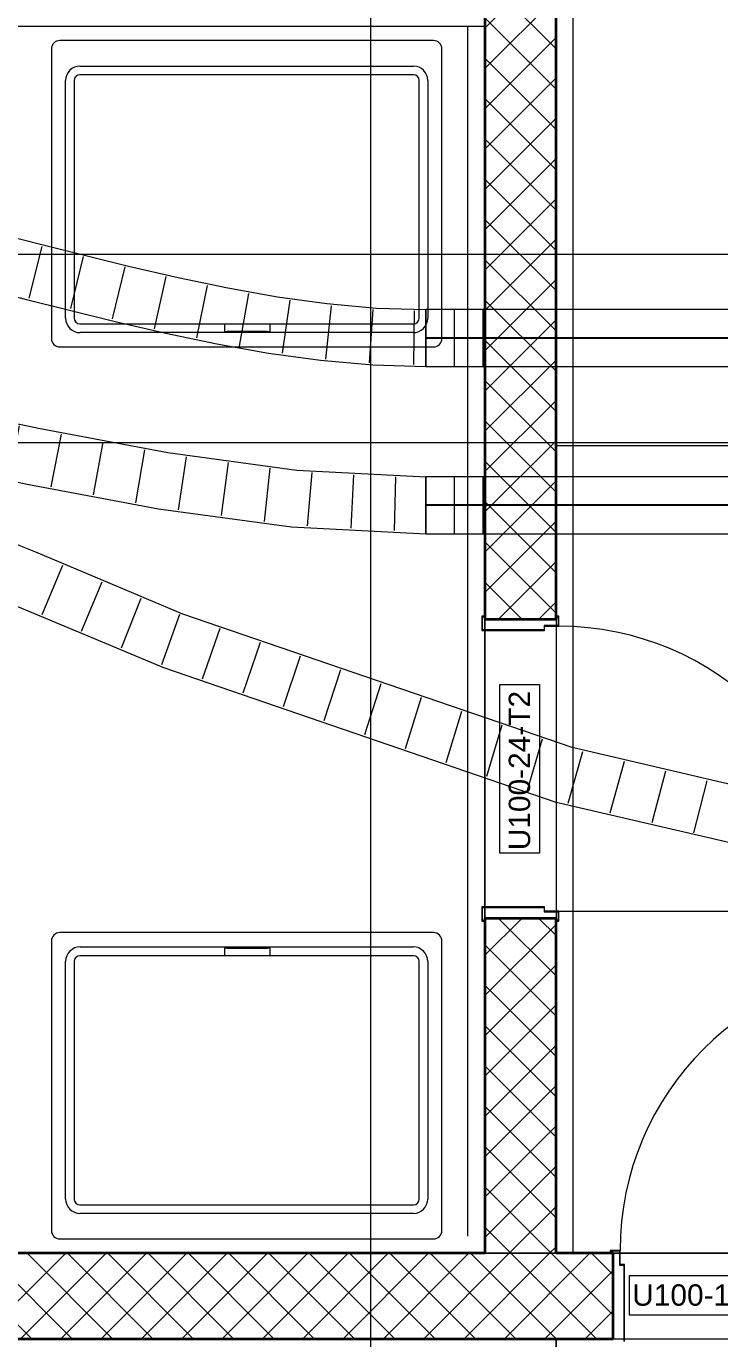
# Model space of a CAD drawing. Extents: x -1907 to 937, y -179 to 966.
# Drawn here: x -369.8 to -321.2, y 218.7 to 310.8 of the extents above; entities that cross this region are included whole.
import ezdxf
from ezdxf.lldxf.tags import DXFTag

# ---------------------------------------------------------------- set-up
doc = ezdxf.new("R2010")
doc.units = 0
doc.layers.get('0').update_dxf_attribs({"lineweight": 13})
for name, color, linetype, lineweight in [('A-DETL-____-HDLN', 7, '_Verdeckte Linien_', 9), ('A-DOOR-____-IDEN', 7, 'Continuous', 5), ('A-DOOR-____-OTLN', 7, 'Continuous', 9), ('A-DOOR-FRAM-MCUT', 7, 'Continuous', 9), ('A-DOOR-OPNG-OTLN', 7, 'Continuous', 9), ('A-FLOR-____-OTLN', 7, 'Continuous', 9), ('A-FLOR-____-OVHD', 7, 'Strichpunkt - Fein', 9), ('A-WALL-____-MCUT', 7, 'Continuous', 35), ('A-WALL-____-PATT', 7, 'Continuous', 35), ('C-PRKG-____-OTLN', 7, 'Continuous', 9), ('Q-SPCQ-____-OTLN', 7, 'Continuous', 9), ('S-GRID-____-OTLN', 7, 'Continuous', 5)]:
    doc.layers.add(name, color=color, linetype=linetype, lineweight=lineweight)
doc.layers.add('EL01_WAN_Röhre Boden', color=7, linetype='Continuous', lineweight=13, true_color=0xff6666)
doc.styles.get("Standard").update_dxf_attribs({"font": 'arial.ttf'})
tags = doc.linetypes.add('_Rasterlinie_', pattern=[0.375, 0.2, -0.05, 0.075, -0.05]).pattern_tags.tags
tags[10:11] = [DXFTag(74, 4), DXFTag(75, 0), DXFTag(340, '0'), DXFTag(46, 1.0), DXFTag(50, 0.0), DXFTag(44, 0.0), DXFTag(45, 0.0)]
tags[8:9] = [DXFTag(74, 4), DXFTag(75, 0), DXFTag(340, '0'), DXFTag(46, 1.0), DXFTag(50, 0.0), DXFTag(44, 0.0), DXFTag(45, 0.0)]
tags[6:7] = [DXFTag(74, 4), DXFTag(75, 0), DXFTag(340, '0'), DXFTag(46, 1.0), DXFTag(50, 0.0), DXFTag(44, 0.0), DXFTag(45, 0.0)]
tags[4:5] = [DXFTag(74, 4), DXFTag(75, 0), DXFTag(340, '0'), DXFTag(46, 1.0), DXFTag(50, 0.0), DXFTag(44, 0.0), DXFTag(45, 0.0)]
tags = doc.linetypes.add('_Verdeckte Linien_', pattern=[0.15, 0.1, -0.05]).pattern_tags.tags
tags[6:7] = [DXFTag(74, 4), DXFTag(75, 0), DXFTag(340, '0'), DXFTag(46, 1.0), DXFTag(50, 0.0), DXFTag(44, 0.0), DXFTag(45, 0.0)]
tags[4:5] = [DXFTag(74, 4), DXFTag(75, 0), DXFTag(340, '0'), DXFTag(46, 1.0), DXFTag(50, 0.0), DXFTag(44, 0.0), DXFTag(45, 0.0)]
tags = doc.linetypes.add('ACAD_ISO03W100', pattern=[30, 12, -18]).pattern_tags.tags
tags[6:7] = [DXFTag(74, 4), DXFTag(75, 0), DXFTag(340, '0'), DXFTag(46, 0.0), DXFTag(50, 0.0), DXFTag(44, 0.0), DXFTag(45, 0.0)]
tags[4:5] = [DXFTag(74, 4), DXFTag(75, 0), DXFTag(340, '0'), DXFTag(46, 0.0), DXFTag(50, 0.0), DXFTag(44, 0.0), DXFTag(45, 0.0)]
tags = doc.linetypes.add('Grundrissdarstellung Sturz', pattern=[0.25, 0.15, -0.05, 0, -0.05]).pattern_tags.tags
tags[10:11] = [DXFTag(74, 4), DXFTag(75, 0), DXFTag(340, '0'), DXFTag(46, 1.0), DXFTag(50, 0.0), DXFTag(44, 0.0), DXFTag(45, 0.0)]
tags[8:9] = [DXFTag(74, 4), DXFTag(75, 0), DXFTag(340, '0'), DXFTag(46, 1.0), DXFTag(50, 0.0), DXFTag(44, 0.0), DXFTag(45, 0.0)]
tags[6:7] = [DXFTag(74, 4), DXFTag(75, 0), DXFTag(340, '0'), DXFTag(46, 1.0), DXFTag(50, 0.0), DXFTag(44, 0.0), DXFTag(45, 0.0)]
tags[4:5] = [DXFTag(74, 4), DXFTag(75, 0), DXFTag(340, '0'), DXFTag(46, 1.0), DXFTag(50, 0.0), DXFTag(44, 0.0), DXFTag(45, 0.0)]
tags = doc.linetypes.add('Strichpunkt - Fein', pattern=[0.2, 0.1, -0.05, 0, -0.05]).pattern_tags.tags
tags[10:11] = [DXFTag(74, 4), DXFTag(75, 0), DXFTag(340, '0'), DXFTag(46, 1.0), DXFTag(50, 0.0), DXFTag(44, 0.0), DXFTag(45, 0.0)]
tags[8:9] = [DXFTag(74, 4), DXFTag(75, 0), DXFTag(340, '0'), DXFTag(46, 1.0), DXFTag(50, 0.0), DXFTag(44, 0.0), DXFTag(45, 0.0)]
tags[6:7] = [DXFTag(74, 4), DXFTag(75, 0), DXFTag(340, '0'), DXFTag(46, 1.0), DXFTag(50, 0.0), DXFTag(44, 0.0), DXFTag(45, 0.0)]
tags[4:5] = [DXFTag(74, 4), DXFTag(75, 0), DXFTag(340, '0'), DXFTag(46, 1.0), DXFTag(50, 0.0), DXFTag(44, 0.0), DXFTag(45, 0.0)]
tags = doc.linetypes.add('STRICHPUNKT2', pattern=[12.7, 6.35, -3.175, 0, -3.175]).pattern_tags.tags
tags[10:11] = [DXFTag(74, 4), DXFTag(75, 0), DXFTag(340, '0'), DXFTag(46, 0.0), DXFTag(50, 0.0), DXFTag(44, 0.0), DXFTag(45, 0.0)]
tags[8:9] = [DXFTag(74, 4), DXFTag(75, 0), DXFTag(340, '0'), DXFTag(46, 0.0), DXFTag(50, 0.0), DXFTag(44, 0.0), DXFTag(45, 0.0)]
tags[6:7] = [DXFTag(74, 4), DXFTag(75, 0), DXFTag(340, '0'), DXFTag(46, 0.0), DXFTag(50, 0.0), DXFTag(44, 0.0), DXFTag(45, 0.0)]
tags[4:5] = [DXFTag(74, 4), DXFTag(75, 0), DXFTag(340, '0'), DXFTag(46, 0.0), DXFTag(50, 0.0), DXFTag(44, 0.0), DXFTag(45, 0.0)]

# ---------------------------------------------------------------- blocks, each defined once
blk = doc.blocks.new('Referenz-A0UJ2810XE', base_point=(-1920.131, -159.413))
at = {"layer": 'A-DETL-____-HDLN', "color": 0, "linetype": '_Verdeckte Linien_', "ltscale": 0.13}
blk.add_line((-537.761, 294.75), (-312.661, 294.75), dxfattribs=at)
at = {"layer": 'A-DOOR-____-IDEN', "color": 0, "linetype": 'Continuous', "ltscale": 0.13}
for p, q in [((-336.598, 252.729), (-336.598, 264.569)), ((-336.598, 264.569), (-333.818, 264.569)), ((-333.818, 264.569), (-333.818, 252.729)), ((-333.818, 252.729), (-336.598, 252.729)), ((-327.518, 223.086), (-315.678, 223.086)), ((-327.518, 220.306), (-327.518, 223.086)), ((-315.678, 220.306), (-327.518, 220.306))]:
    blk.add_line(p, q, dxfattribs=at)
at = {"layer": 'A-DOOR-____-OTLN', "color": 0, "linetype": 'Grundrissdarstellung Sturz', "ltscale": 0.13}
for p, q in [((-337.661, 269.15), (-337.661, 248.15)), ((-332.661, 269.15), (-332.661, 248.15)), ((-328.661, 224.65), (-307.661, 224.65))]:
    blk.add_line(p, q, dxfattribs=at)
at = {"layer": 'A-DOOR-FRAM-MCUT', "color": 0, "linetype": 'Continuous', "ltscale": 0.13}
for p, q in [((-337.661, 269.35), (-337.861, 269.35)), ((-337.861, 269.35), (-337.861, 268.35)), ((-337.821, 268.39), (-337.821, 269.31)), ((-337.821, 269.31), (-337.661, 269.31)), ((-332.461, 269.35), (-332.661, 269.35)), ((-332.661, 269.31), (-332.501, 269.31)), ((-332.501, 269.31), (-332.501, 268.69)), ((-332.461, 268.65), (-332.461, 269.35)), ((-337.861, 268.35), (-333.461, 268.35)), ((-333.501, 268.39), (-337.821, 268.39)), ((-332.501, 268.69), (-333.501, 268.69)), ((-333.501, 268.69), (-333.501, 268.39)), ((-333.461, 268.35), (-333.461, 268.65)), ((-333.461, 268.65), (-332.461, 268.65)), ((-333.461, 248.95), (-337.861, 248.95)), ((-337.861, 248.95), (-337.861, 247.95)), ((-337.821, 247.99), (-337.821, 248.91)), ((-337.821, 248.91), (-333.501, 248.91)), ((-333.501, 248.91), (-333.501, 248.61)), ((-333.461, 248.65), (-333.461, 248.95)), ((-337.861, 247.95), (-337.661, 247.95)), ((-337.661, 247.99), (-337.821, 247.99)), ((-333.501, 248.61), (-332.501, 248.61)), ((-332.461, 248.65), (-333.461, 248.65)), ((-332.501, 247.99), (-332.661, 247.99)), ((-332.661, 247.95), (-332.461, 247.95)), ((-332.501, 248.61), (-332.501, 247.99)), ((-332.461, 247.95), (-332.461, 248.65)), ((-328.161, 224.85), (-328.861, 224.85)), ((-328.861, 224.85), (-328.861, 224.65)), ((-328.821, 224.65), (-328.821, 224.81)), ((-328.821, 224.81), (-328.201, 224.81)), ((-328.201, 224.81), (-328.201, 223.81)), ((-328.161, 223.85), (-328.161, 224.85)), ((-328.201, 223.81), (-327.901, 223.81)), ((-327.861, 223.85), (-328.161, 223.85)), ((-327.901, 223.81), (-327.901, 218.49)), ((-327.861, 218.45), (-327.861, 223.85))]:
    blk.add_line(p, q, dxfattribs=at)
at = {"layer": 'A-DOOR-OPNG-OTLN', "color": 0, "linetype": 'Continuous', "ltscale": 0.13}
blk.add_line((-332.461, 248.65), (-312.461, 248.65), dxfattribs=at)
for centre, major_axis in [((-332.461, 248.65), (20, 0)), ((-308.161, 224.85), (0, 20))]:
    blk.add_ellipse(centre, major_axis=major_axis, ratio=1, start_param=0, end_param=1.570796, dxfattribs=at)
at = {"layer": 'A-FLOR-____-OTLN', "color": 0, "linetype": 'Continuous', "ltscale": 0.13}
for p, q in [((-306.661, 281.3), (-332.661, 281.3)), ((-337.661, 268.39), (-337.661, 269.15)), ((-332.661, 269.15), (-332.661, 268.69)), ((-337.661, 248.948), (-337.661, 268.352)), ((-332.661, 268.65), (-332.661, 248.65)), ((-337.661, 248.15), (-337.661, 248.91)), ((-332.661, 248.61), (-332.661, 248.15)), ((-328.661, 224.65), (-328.201, 224.65)), ((-328.161, 224.65), (-308.161, 224.65))]:
    blk.add_line(p, q, dxfattribs=at)
at = {"layer": 'A-FLOR-____-OVHD', "color": 0, "linetype": 'Strichpunkt - Fein', "ltscale": 0.13}
for p, q in [((-331.461, 224.65), (-331.461, 555.55)), ((-338.861, 310.75), (-338.861, 225.85)), ((-33.561, 224.65), (-797.461, 224.65))]:
    blk.add_line(p, q, dxfattribs=at)
at = {"layer": 'A-WALL-____-MCUT', "color": 0, "linetype": 'Continuous', "ltscale": 0.35}
for p, q in [((-332.661, 269.15), (-332.661, 407.75)), ((-337.661, 314.75), (-337.661, 269.15)), ((-337.661, 269.15), (-332.661, 269.15)), ((-332.661, 248.15), (-337.661, 248.15)), ((-337.661, 248.15), (-337.661, 224.65)), ((-332.661, 224.65), (-332.661, 248.15)), ((-337.661, 224.65), (-456.761, 224.65)), ((-328.661, 224.65), (-332.661, 224.65)), ((-328.661, 218.65), (-328.661, 224.65)), ((-456.761, 218.65), (-328.661, 218.65))]:
    blk.add_line(p, q, dxfattribs=at)
at = {"layer": 'A-WALL-____-MCUT', "color": 0, "linetype": 'Continuous', "lineweight": 9, "ltscale": 0.13}
for p, q in [((-510.761, 310.75), (-337.661, 310.75)), ((-337.661, 224.65), (-332.661, 224.65))]:
    blk.add_line(p, q, dxfattribs=at)
at = {"layer": 'A-WALL-____-PATT', "color": 0, "linetype": 'Continuous', "lineweight": 9, "ltscale": 0.13}
for p, q in [((-337.661, 310.609), (-333.521, 314.75)), ((-332.661, 309.166), (-337.661, 314.166)), ((-337.661, 307.781), (-332.661, 312.781)), ((-332.661, 306.338), (-337.661, 311.338)), ((-337.661, 304.953), (-332.661, 309.953)), ((-332.661, 303.51), (-337.661, 308.51)), ((-337.661, 302.124), (-332.661, 307.124)), ((-332.661, 300.681), (-337.661, 305.681)), ((-337.661, 299.296), (-332.661, 304.296)), ((-332.661, 297.853), (-337.661, 302.853)), ((-337.661, 296.467), (-332.661, 301.467)), ((-332.661, 295.024), (-337.661, 300.024)), ((-337.661, 293.639), (-332.661, 298.639)), ((-332.661, 292.196), (-337.661, 297.196)), ((-337.661, 290.81), (-332.661, 295.81)), ((-332.661, 289.367), (-337.661, 294.367)), ((-337.661, 287.982), (-332.661, 292.982)), ((-332.661, 286.539), (-337.661, 291.539)), ((-337.661, 285.154), (-332.661, 290.154)), ((-332.661, 283.711), (-337.661, 288.711)), ((-337.661, 282.325), (-332.661, 287.325)), ((-332.661, 280.882), (-337.661, 285.882)), ((-337.661, 279.497), (-332.661, 284.497)), ((-332.661, 278.054), (-337.661, 283.054)), ((-337.661, 276.668), (-332.661, 281.668)), ((-332.661, 275.225), (-337.661, 280.225)), ((-337.661, 273.84), (-332.661, 278.84)), ((-332.661, 272.397), (-337.661, 277.397)), ((-337.661, 271.011), (-332.661, 276.011)), ((-332.661, 269.568), (-337.661, 274.568)), ((-336.694, 269.15), (-332.661, 273.183)), ((-335.071, 269.15), (-337.661, 271.74)), ((-333.866, 269.15), (-332.661, 270.355)), ((-337.661, 245.556), (-335.067, 248.15)), ((-332.661, 244.113), (-336.699, 248.15)), ((-332.661, 246.941), (-333.87, 248.15)), ((-337.661, 242.727), (-332.661, 247.727)), ((-332.661, 241.284), (-337.661, 246.284)), ((-337.661, 239.899), (-332.661, 244.899)), ((-332.661, 238.456), (-337.661, 243.456)), ((-337.661, 237.07), (-332.661, 242.07)), ((-332.661, 235.627), (-337.661, 240.627)), ((-337.661, 234.242), (-332.661, 239.242)), ((-332.661, 232.799), (-337.661, 237.799)), ((-337.661, 231.413), (-332.661, 236.413)), ((-332.661, 229.971), (-337.661, 234.971)), ((-337.661, 228.585), (-332.661, 233.585)), ((-332.661, 227.142), (-337.661, 232.142)), ((-337.661, 225.757), (-332.661, 230.757)), ((-332.998, 224.65), (-337.661, 229.314)), ((-335.939, 224.65), (-332.661, 227.928)), ((-335.826, 224.65), (-337.661, 226.485)), ((-333.111, 224.65), (-332.661, 225.1)), ((-369.427, 218.653), (-375.424, 224.65)), ((-373.049, 218.653), (-367.052, 224.65)), ((-366.599, 218.653), (-372.596, 224.65)), ((-370.221, 218.653), (-364.224, 224.65)), ((-363.77, 218.653), (-369.767, 224.65)), ((-367.392, 218.653), (-361.395, 224.65)), ((-360.942, 218.653), (-366.939, 224.65)), ((-364.564, 218.653), (-358.567, 224.65)), ((-358.114, 218.653), (-364.11, 224.65)), ((-361.735, 218.653), (-355.738, 224.65)), ((-355.285, 218.653), (-361.282, 224.65)), ((-358.907, 218.653), (-352.91, 224.65)), ((-352.457, 218.654), (-358.454, 224.65)), ((-356.078, 218.653), (-350.082, 224.65)), ((-349.629, 218.654), (-355.625, 224.65)), ((-353.25, 218.653), (-347.253, 224.65)), ((-346.8, 218.654), (-352.797, 224.65)), ((-350.421, 218.654), (-344.425, 224.65)), ((-343.972, 218.654), (-349.968, 224.65)), ((-347.593, 218.654), (-341.596, 224.65)), ((-341.144, 218.654), (-347.14, 224.65)), ((-344.764, 218.654), (-338.768, 224.65)), ((-338.315, 218.654), (-344.311, 224.65)), ((-341.936, 218.654), (-335.939, 224.65)), ((-335.487, 218.654), (-341.483, 224.65)), ((-339.107, 218.654), (-333.111, 224.65)), ((-332.659, 218.654), (-338.655, 224.65)), ((-336.279, 218.654), (-330.283, 224.65)), ((-329.83, 218.654), (-335.826, 224.65)), ((-328.661, 220.314), (-332.998, 224.65)), ((-328.661, 223.142), (-330.169, 224.65)), ((-333.45, 218.654), (-328.661, 223.443)), ((-330.622, 218.654), (-328.661, 220.614))]:
    blk.add_line(p, q, dxfattribs=at)
at = {"layer": 'C-PRKG-____-OTLN', "color": 0, "linetype": 'Continuous', "ltscale": 0.13}
for p, q in [((-332.661, 118.673), (-332.661, 218.65)), ((-332.661, 118.673), (-332.661, 218.65)), ((-332.661, 218.65), (-332.661, 118.673))]:
    blk.add_line(p, q, dxfattribs=at)
at = {"layer": 'Q-SPCQ-____-OTLN', "color": 0, "linetype": 'Continuous', "ltscale": 0.13}
for p, q in [((-341.261, 309.75), (-367.461, 309.75)), ((-368.061, 309.15), (-368.061, 288.85)), ((-340.661, 288.85), (-340.661, 309.15)), ((-366.061, 307.95), (-342.661, 307.95)), ((-367.061, 290.27), (-367.061, 306.95)), ((-366.461, 306.95), (-366.461, 290.27)), ((-342.661, 307.35), (-366.061, 307.35)), ((-342.261, 290.27), (-342.261, 306.95)), ((-341.661, 306.95), (-341.661, 290.27)), ((-366.061, 289.87), (-342.661, 289.87)), ((-342.682, 289.25), (-366.041, 289.25)), ((-355.927, 289.826), (-355.927, 289.341)), ((-355.927, 289.341), (-355.727, 289.341)), ((-352.906, 289.341), (-355.727, 289.341)), ((-352.906, 289.341), (-352.706, 289.341)), ((-352.706, 289.341), (-352.706, 289.826)), ((-367.461, 288.25), (-341.261, 288.25)), ((-341.261, 247.15), (-367.461, 247.15)), ((-368.061, 246.55), (-368.061, 226.25)), ((-366.041, 246.15), (-342.682, 246.15)), ((-355.927, 246.059), (-355.927, 245.574)), ((-355.727, 246.059), (-355.927, 246.059)), ((-355.727, 246.059), (-352.906, 246.059)), ((-352.706, 246.059), (-352.906, 246.059)), ((-352.706, 245.574), (-352.706, 246.059)), ((-340.661, 226.25), (-340.661, 246.55)), ((-367.061, 228.45), (-367.061, 245.13)), ((-366.461, 245.13), (-366.461, 228.45)), ((-342.661, 245.53), (-366.061, 245.53)), ((-342.261, 228.45), (-342.261, 245.13)), ((-341.661, 245.13), (-341.661, 228.45)), ((-366.061, 228.05), (-342.661, 228.05)), ((-342.661, 227.45), (-366.061, 227.45)), ((-367.461, 225.65), (-341.261, 225.65))]:
    blk.add_line(p, q, dxfattribs=at)
for centre, major_axis in [((-367.461, 309.15), (0, 0.6)), ((-341.261, 309.15), (0.6, 0)), ((-366.061, 306.95), (0, 1)), ((-342.661, 306.95), (1, 0)), ((-366.061, 306.95), (0, 0.4)), ((-342.661, 306.95), (0.4, 0)), ((-366.041, 290.27), (-1.02, 0)), ((-366.061, 290.27), (-0.4, 0)), ((-342.682, 290.27), (0, -1.02)), ((-342.661, 290.27), (0, -0.4)), ((-367.461, 288.85), (-0.6, 0)), ((-341.261, 288.85), (0, -0.6)), ((-367.461, 246.55), (0, 0.6)), ((-341.261, 246.55), (0.6, 0)), ((-366.041, 245.13), (0, 1.02)), ((-342.682, 245.13), (1.02, 0)), ((-366.061, 245.13), (0, 0.4)), ((-342.661, 245.13), (0.4, 0)), ((-366.061, 228.45), (-1, 0)), ((-366.061, 228.45), (-0.4, 0)), ((-342.661, 228.45), (0, -0.4)), ((-342.661, 228.45), (0, -1)), ((-367.461, 226.25), (-0.6, 0)), ((-341.261, 226.25), (0, -0.6))]:
    blk.add_ellipse(centre, major_axis=major_axis, ratio=1, start_param=0, end_param=1.570796, dxfattribs=at)
at = {"layer": 'S-GRID-____-OTLN', "color": 0, "linetype": '_Rasterlinie_', "ltscale": 0.13}
for p, q in [((-345.661, 186.65), (-345.661, 950.472)), ((-944.261, 281.55), (300.929, 281.55)), ((-944.261, 218.65), (300.929, 218.65))]:
    blk.add_line(p, q, dxfattribs=at)
at = {"layer": 'A-DOOR-____-IDEN', "color": 0, "linetype": 'Continuous', "ltscale": 0.13, "insert": (-335.979, 252.929), "char_height": 1.5, "attachment_point": 1, "rotation": 90}
blk.add_mtext('{\\fArial;U100-24-T2}', dxfattribs=at)
at = {"layer": 'A-DOOR-____-IDEN', "color": 0, "linetype": 'Continuous', "ltscale": 0.13, "insert": (-327.318, 222.468), "char_height": 1.5, "attachment_point": 1}
blk.add_mtext('{\\fArial;U100-18-T1}', dxfattribs=at)
blk = doc.blocks.new('Wickelfalzrohr-A0UJ283GXE', base_point=(-339.802, 286.867))
at = {"color": 0, "linetype": 'ByBlock', "lineweight": -2, "ltscale": 0.13}
for p, q in [((-219.802, 290.867), (-339.802, 290.867)), ((-339.802, 290.867), (-339.802, 289.695)), ((-219.802, 290.867), (-219.802, 289.695)), ((-339.802, 289.695), (-339.802, 288.038)), ((-219.802, 289.695), (-219.802, 288.038)), ((-339.802, 288.038), (-339.802, 286.867)), ((-219.802, 288.038), (-219.802, 286.867)), ((-339.802, 286.867), (-219.802, 286.867))]:
    blk.add_line(p, q, dxfattribs=at)
at = {"color": 0, "linetype": 'STRICHPUNKT2', "lineweight": 25, "ltscale": 0.25}
blk.add_line((-219.802, 288.867), (-339.802, 288.867), dxfattribs=at)
blk = doc.blocks.new('Flexrohr-A0UJ285OXE', base_point=(-454.102, 286.867))
at = {"color": 0, "linetype": 'ByBlock', "lineweight": -2, "ltscale": 0.13}
for p, q in [((-432.845, 302.403), (-424.791, 303.504)), ((-425.088, 299.551), (-425.453, 303.293)), ((-424.791, 303.504), (-416.686, 303.847)), ((-422.16, 299.734), (-422.397, 303.487)), ((-419.225, 299.858), (-419.338, 303.616)), ((-416.686, 303.847), (-408.601, 303.526)), ((-416.289, 299.951), (-416.279, 303.711)), ((-413.346, 299.833), (-413.227, 303.591)), ((-410.403, 299.716), (-410.175, 303.47)), ((-408.601, 303.526), (-400.616, 302.636)), ((-407.462, 299.497), (-407.137, 303.243)), ((-440.774, 300.451), (-432.845, 302.403)), ((-430.892, 298.758), (-431.538, 302.462)), ((-427.99, 299.153), (-428.496, 302.879)), ((-404.524, 299.168), (-404.112, 302.906)), ((-401.586, 298.841), (-401.088, 302.568)), ((-400.616, 302.636), (-394.129, 301.54)), ((-433.756, 298.187), (-434.551, 301.862)), ((-398.669, 298.373), (-398.083, 302.087)), ((-395.755, 297.88), (-395.082, 301.579)), ((-394.129, 301.54), (-387.747, 300.2)), ((-448.398, 297.595), (-440.774, 300.451)), ((-439.428, 296.793), (-440.53, 300.388)), ((-436.592, 297.488), (-437.541, 301.126)), ((-392.845, 297.306), (-392.106, 300.993)), ((-389.939, 296.696), (-389.142, 300.37)), ((-442.198, 295.778), (-443.393, 299.343)), ((-432.095, 298.474), (-424.435, 299.52)), ((-424.435, 299.52), (-416.681, 299.847)), ((-416.681, 299.847), (-408.902, 299.538)), ((-408.902, 299.538), (-401.16, 298.673)), ((-387.747, 300.2), (-381.433, 298.692)), ((-387.036, 296.041), (-386.193, 299.705)), ((-439.591, 296.63), (-432.095, 298.474)), ((-401.16, 298.673), (-394.873, 297.61)), ((-384.136, 295.349), (-383.257, 299.004)), ((-381.433, 298.692), (-375.162, 297.093)), ((-449.548, 297.078), (-448.398, 297.595)), ((-444.962, 294.74), (-446.247, 298.274)), ((-394.873, 297.61), (-388.622, 296.297)), ((-381.237, 294.638), (-380.33, 298.287)), ((-378.338, 293.899), (-377.416, 297.544)), ((-451.546, 296.242), (-450.555, 296.634)), ((-450.555, 296.634), (-449.548, 297.078)), ((-447.656, 293.676), (-449.131, 297.135)), ((-446.963, 293.862), (-439.591, 296.63)), ((-375.438, 293.157), (-374.504, 296.799)), ((-375.162, 297.093), (-368.91, 295.479)), ((-454.102, 295.72), (-453.695, 295.736)), ((-454.102, 291.72), (-454.102, 295.72)), ((-453.695, 295.736), (-453.282, 295.782)), ((-453.282, 295.782), (-452.86, 295.858)), ((-452.86, 295.858), (-452.425, 295.963)), ((-452.425, 295.963), (-451.978, 296.095)), ((-451.978, 296.095), (-451.546, 296.242)), ((-450.558, 292.481), (-451.771, 296.039)), ((-388.622, 296.297), (-382.391, 294.808)), ((-372.53, 292.406), (-371.603, 296.05)), ((-382.391, 294.808), (-376.156, 293.218)), ((-369.622, 291.658), (-368.701, 295.303)), ((-368.91, 295.479), (-362.642, 293.923)), ((-447.916, 293.427), (-446.963, 293.862)), ((-366.702, 290.933), (-365.798, 294.583)), ((-363.781, 290.208), (-362.895, 293.862)), ((-362.642, 293.923), (-359.167, 293.12)), ((-450.134, 292.499), (-449.012, 292.944)), ((-449.012, 292.944), (-447.916, 293.427)), ((-376.156, 293.218), (-369.892, 291.601)), ((-360.829, 289.522), (-360.003, 293.19)), ((-359.167, 293.12), (-355.685, 292.391)), ((-452.038, 291.944), (-451.392, 292.099)), ((-451.392, 292.099), (-450.767, 292.283)), ((-450.767, 292.283), (-450.134, 292.499)), ((-357.86, 288.882), (-357.107, 292.566)), ((-355.685, 292.391), (-352.206, 291.77)), ((-354.869, 288.304), (-354.208, 292.005)), ((-454.102, 291.72), (-453.395, 291.747)), ((-453.395, 291.747), (-452.705, 291.824)), ((-452.705, 291.824), (-452.038, 291.944)), ((-369.892, 291.601), (-363.583, 290.035)), ((-352.206, 291.77), (-348.732, 291.288)), ((-351.852, 287.804), (-351.307, 291.524)), ((-348.809, 287.4), (-348.403, 291.138)), ((-348.732, 291.288), (-345.265, 290.977)), ((-345.738, 287.125), (-345.497, 290.878)), ((-345.265, 290.977), (-341.802, 290.867)), ((-342.646, 287.013), (-342.594, 290.773)), ((-341.802, 286.867), (-341.802, 290.867)), ((-363.583, 290.035), (-360.027, 289.213)), ((-360.027, 289.213), (-356.446, 288.464)), ((-356.446, 288.464), (-352.832, 287.819)), ((-352.832, 287.819), (-349.185, 287.314)), ((-349.185, 287.314), (-345.507, 286.984)), ((-345.507, 286.984), (-341.802, 286.867))]:
    blk.add_line(p, q, dxfattribs=at)
blk = doc.blocks.new('Flexrohr-A0UJ28A8XE', base_point=(-454.102, 241.731))
at = {"color": 0, "linetype": 'ByBlock', "lineweight": -2, "ltscale": 0.13}
for p, q in [((-369.16, 273.836), (-374.42, 275.96)), ((-363.945, 271.636), (-369.16, 273.836)), ((-367.282, 272.913), (-368.724, 269.441)), ((-364.513, 271.745), (-365.965, 268.277)), ((-358.833, 269.5), (-363.945, 271.636)), ((-365.492, 267.948), (-370.686, 270.138)), ((-361.786, 270.605), (-363.156, 267.103)), ((-359.07, 269.469), (-360.335, 265.929)), ((-331.539, 260.132), (-358.833, 269.5)), ((-356.251, 268.488), (-357.488, 264.937)), ((-360.171, 265.731), (-365.492, 267.948)), ((-353.425, 267.518), (-354.639, 263.959)), ((-350.599, 266.548), (-351.791, 262.982)), ((-332.645, 256.288), (-360.171, 265.731)), ((-347.772, 265.578), (-348.942, 262.004)), ((-344.946, 264.608), (-346.093, 261.027)), ((-342.12, 263.638), (-343.244, 260.05)), ((-339.294, 262.667), (-340.395, 259.072)), ((-336.468, 261.697), (-337.546, 258.095)), ((-333.641, 260.727), (-334.697, 257.118)), ((-330.794, 259.835), (-331.824, 256.219)), ((-303.594, 253.613), (-331.539, 260.132)), ((-327.89, 259.158), (-328.885, 255.533)), ((-324.986, 258.482), (-325.946, 254.846)), ((-322.082, 257.805), (-323.007, 254.16)), ((-304.341, 249.684), (-332.645, 256.288))]:
    blk.add_line(p, q, dxfattribs=at)
blk = doc.blocks.new('Flexrohr-A0UJ28BGXE', base_point=(-454.102, 275.137))
at = {"color": 0, "linetype": 'ByBlock', "lineweight": -2, "ltscale": 0.13}
for p, q in [((-454.102, 286.75), (-454.102, 290.75)), ((-454.102, 290.75), (-451.859, 290.698)), ((-451.859, 290.698), (-449.638, 290.561)), ((-451.208, 286.771), (-451, 290.525)), ((-449.638, 290.561), (-447.443, 290.364)), ((-448.288, 286.544), (-447.939, 290.288)), ((-447.443, 290.364), (-445.27, 290.133)), ((-445.27, 290.133), (-443.12, 289.892)), ((-445.334, 286.236), (-444.926, 289.974)), ((-443.12, 289.892), (-441.023, 289.669)), ((-442.323, 285.906), (-441.972, 289.649)), ((-441.023, 289.669), (-433.685, 289.124)), ((-439.298, 285.65), (-439.019, 289.4)), ((-436.287, 285.427), (-436.047, 289.179)), ((-433.685, 289.124), (-426.333, 288.854)), ((-433.274, 285.227), (-433.074, 288.981)), ((-430.255, 285.116), (-430.097, 288.872)), ((-427.236, 285.005), (-427.12, 288.763)), ((-426.333, 288.854), (-418.936, 288.713)), ((-424.227, 284.934), (-424.131, 288.692)), ((-421.222, 284.876), (-421.137, 288.635)), ((-418.936, 288.713), (-411.505, 288.555)), ((-418.22, 284.817), (-418.14, 288.576)), ((-415.23, 284.753), (-415.131, 288.512)), ((-412.24, 284.69), (-412.123, 288.448)), ((-411.505, 288.555), (-404.051, 288.231)), ((-409.264, 284.574), (-409.104, 288.331)), ((-406.291, 284.445), (-406.082, 288.199)), ((-404.051, 288.231), (-396.578, 287.591)), ((-403.327, 284.276), (-403.058, 288.026)), ((-400.38, 284.024), (-400.027, 287.767)), ((-397.433, 283.772), (-396.996, 287.507)), ((-396.578, 287.591), (-387.301, 286.225)), ((-454.102, 286.75), (-452.029, 286.702)), ((-452.029, 286.702), (-449.941, 286.572)), ((-449.941, 286.572), (-447.833, 286.383)), ((-394.494, 283.363), (-393.994, 287.09)), ((-391.556, 282.93), (-390.997, 286.649)), ((-447.833, 286.383), (-445.704, 286.156)), ((-445.704, 286.156), (-443.554, 285.916)), ((-443.554, 285.916), (-441.347, 285.682)), ((-441.347, 285.682), (-433.906, 285.13)), ((-388.618, 282.498), (-388, 286.207)), ((-387.301, 286.225), (-378.101, 284.443)), ((-385.688, 281.961), (-385.03, 285.663)), ((-433.906, 285.13), (-426.445, 284.856)), ((-426.445, 284.856), (-419.017, 284.714)), ((-419.017, 284.714), (-411.634, 284.557)), ((-382.761, 281.394), (-382.068, 285.089)), ((-411.634, 284.557), (-404.308, 284.239)), ((-404.308, 284.239), (-397.054, 283.62)), ((-379.833, 280.827), (-379.106, 284.516)), ((-378.101, 284.443), (-368.975, 282.55)), ((-376.899, 280.231), (-376.161, 283.918)), ((-397.054, 283.62), (-387.973, 282.282)), ((-373.96, 279.622), (-373.226, 283.31)), ((-387.973, 282.282), (-378.887, 280.521)), ((-371.022, 279.012), (-370.291, 282.701)), ((-368.975, 282.55), (-359.901, 280.843)), ((-368.066, 278.432), (-367.36, 282.125)), ((-365.098, 277.873), (-364.433, 281.574)), ((-362.129, 277.315), (-361.506, 281.023)), ((-378.887, 280.521), (-369.751, 278.626)), ((-359.901, 280.843), (-350.854, 279.611)), ((-359.141, 276.825), (-358.576, 280.542)), ((-356.128, 276.414), (-355.644, 280.143)), ((-353.115, 276.005), (-352.712, 279.743)), ((-350.854, 279.611), (-341.802, 279.137)), ((-350.088, 275.688), (-349.778, 279.435)), ((-347.035, 275.528), (-346.839, 279.283)), ((-343.982, 275.369), (-343.9, 279.128)), ((-341.802, 275.137), (-341.802, 279.137)), ((-369.751, 278.626), (-360.54, 276.894)), ((-360.54, 276.894), (-351.229, 275.628)), ((-351.229, 275.628), (-341.802, 275.137))]:
    blk.add_line(p, q, dxfattribs=at)
blk = doc.blocks.new('Wickelfalzrohr-A0UJ28EYXE', base_point=(-339.802, 275.137))
at = {"color": 0, "linetype": 'ByBlock', "lineweight": -2, "ltscale": 0.13}
for p, q in [((-219.802, 279.137), (-339.802, 279.137)), ((-339.802, 279.137), (-339.802, 277.966)), ((-219.802, 279.137), (-219.802, 277.966)), ((-339.802, 277.966), (-339.802, 276.309)), ((-219.802, 277.966), (-219.802, 276.309)), ((-339.802, 276.309), (-339.802, 275.137)), ((-219.802, 276.309), (-219.802, 275.137)), ((-339.802, 275.137), (-219.802, 275.137))]:
    blk.add_line(p, q, dxfattribs=at)
at = {"color": 0, "linetype": 'STRICHPUNKT2', "lineweight": 25, "ltscale": 0.25}
blk.add_line((-219.802, 277.137), (-339.802, 277.137), dxfattribs=at)
blk = doc.blocks.new('Wickelfalzrohr-A0UJ28JQXE', base_point=(-341.802, 286.867))
at = {"color": 0, "linetype": 'ByBlock', "lineweight": -2, "ltscale": 0.13}
for p, q in [((-337.802, 290.867), (-341.802, 290.867)), ((-341.802, 290.867), (-341.802, 289.695)), ((-337.802, 290.867), (-337.802, 289.695)), ((-341.802, 289.695), (-341.802, 288.038)), ((-337.802, 289.695), (-337.802, 288.038)), ((-341.802, 288.038), (-341.802, 286.867)), ((-337.802, 288.038), (-337.802, 286.867)), ((-341.802, 286.867), (-337.802, 286.867))]:
    blk.add_line(p, q, dxfattribs=at)
at = {"color": 0, "linetype": 'STRICHPUNKT2', "lineweight": 25, "ltscale": 0.25}
blk.add_line((-337.802, 288.867), (-341.802, 288.867), dxfattribs=at)
blk = doc.blocks.new('Wickelfalzrohr-A0UJ28KKXE', base_point=(-341.802, 275.137))
at = {"color": 0, "linetype": 'ByBlock', "lineweight": -2, "ltscale": 0.13}
for p, q in [((-337.802, 279.137), (-341.802, 279.137)), ((-341.802, 279.137), (-341.802, 277.966)), ((-337.802, 279.137), (-337.802, 277.966)), ((-341.802, 277.966), (-341.802, 276.309)), ((-337.802, 277.966), (-337.802, 276.309)), ((-341.802, 276.309), (-341.802, 275.137)), ((-337.802, 276.309), (-337.802, 275.137)), ((-341.802, 275.137), (-337.802, 275.137))]:
    blk.add_line(p, q, dxfattribs=at)
at = {"color": 0, "linetype": 'STRICHPUNKT2', "lineweight": 25, "ltscale": 0.25}
blk.add_line((-337.802, 277.137), (-341.802, 277.137), dxfattribs=at)

msp = doc.modelspace()

# ---------------------------------------------------------------- block references
at = {"color": 9, "lineweight": 25, "ltscale": 0.25, "true_color": 0xc0c0c0}
msp.add_blockref('Referenz-A0UJ2810XE', (-1920.131, -159.413), dxfattribs=at)
at = {"layer": 'EL01_WAN_Röhre Boden', "color": 1, "linetype": 'ACAD_ISO03W100', "ltscale": 1.3, "true_color": 0xff0000}
for name, p in [('Flexrohr-A0UJ285OXE', (-454.102, 286.867)), ('Flexrohr-A0UJ28BGXE', (-454.102, 275.137)), ('Wickelfalzrohr-A0UJ28JQXE', (-341.802, 286.867)), ('Flexrohr-A0UJ28A8XE', (-454.102, 241.731)), ('Wickelfalzrohr-A0UJ28KKXE', (-341.802, 275.137))]:
    msp.add_blockref(name, p, dxfattribs=at)
at = {"layer": 'EL01_WAN_Röhre Boden', "color": 1, "linetype": 'ACAD_ISO03W100', "ltscale": 0.13, "true_color": 0xff0000}
for name, p in [('Wickelfalzrohr-A0UJ283GXE', (-339.802, 286.867)), ('Wickelfalzrohr-A0UJ28EYXE', (-339.802, 275.137))]:
    msp.add_blockref(name, p, dxfattribs=at)

doc.saveas('drawing.dxf')
